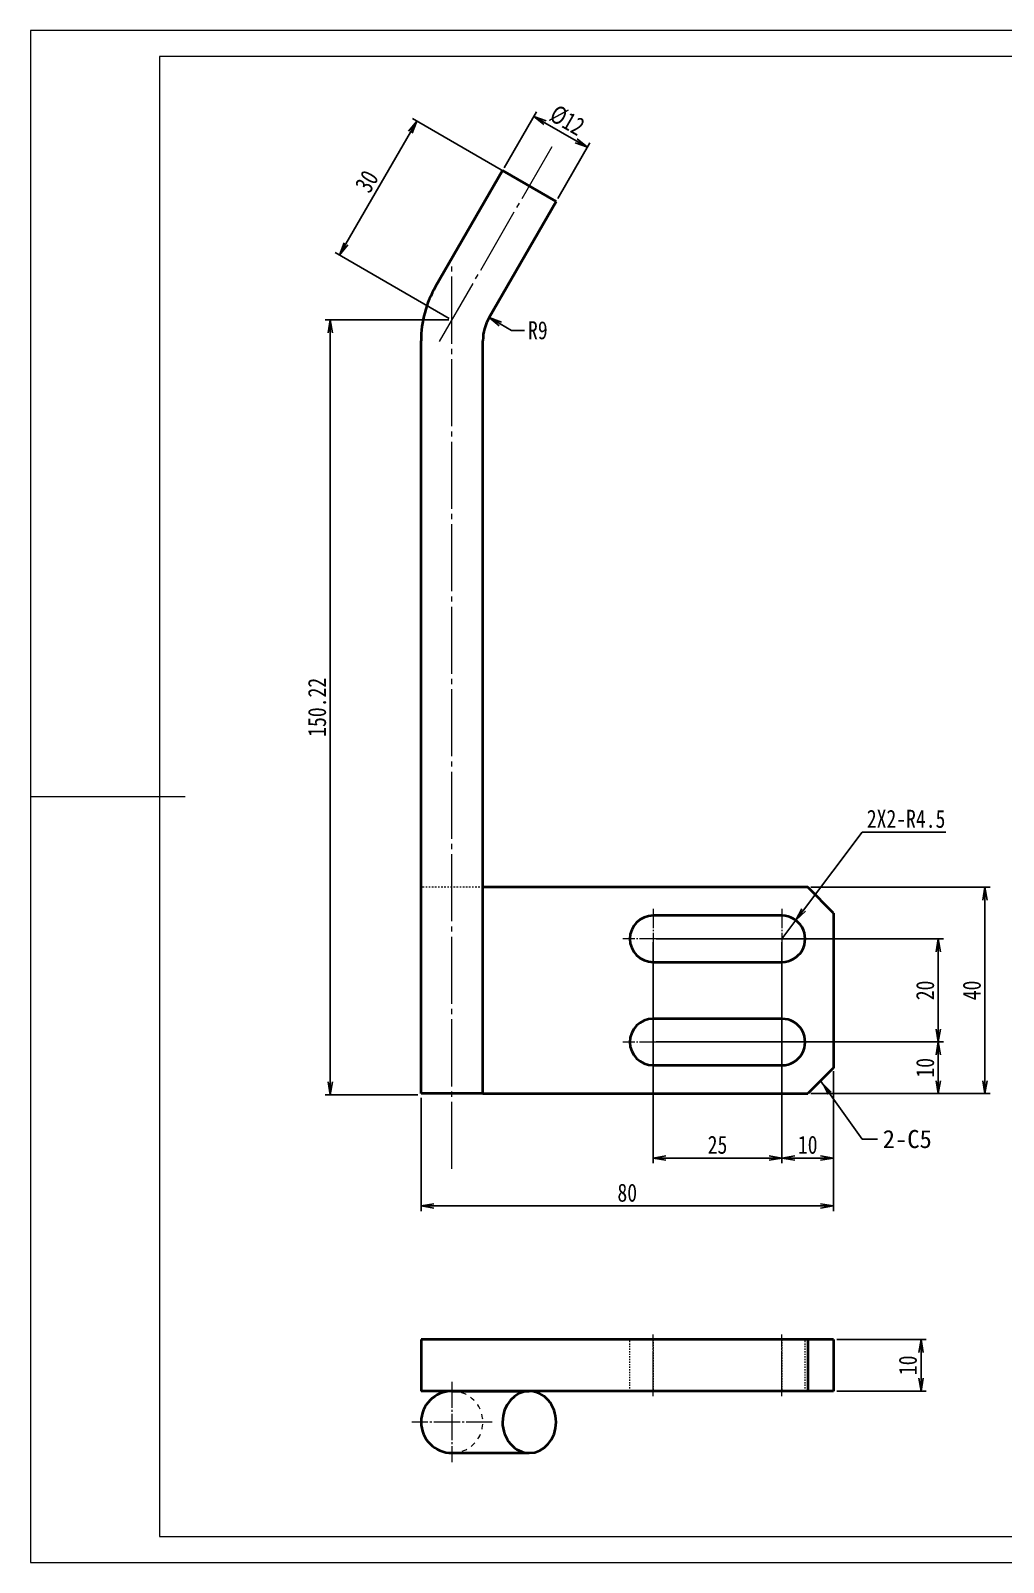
# Model space of a CAD drawing. Header units: millimetres. Extents: x -15766 to 80009, y -9701 to 15159.
# Drawn here: x -13353.2 to -13164.5, y 4666.5 to 4963.5 of the extents above; entities that cross this region are included whole.
import ezdxf

# ---------------------------------------------------------------- set-up
doc = ezdxf.new("R2010")
doc.units = ezdxf.units.MM
doc.linetypes.add('CENTER-HOKUTO_1', pattern=[16, 13, -1, 1, -1])
doc.linetypes.add('HIDDEN-HOKUTO_1', pattern=[2, 1, -1])
doc.layers.get('DEFPOINTS').update_dxf_attribs({"lineweight": 18})
for name, color, linetype, lineweight in [('AM_7', 2, 'CENTER-HOKUTO_1', 18), ('AM_HID', 1, 'HIDDEN-HOKUTO_1', 18), ('AM_VIS', 7, 'Continuous', 18), ('CDRAFT0', 7, 'Continuous', 18), ('title_frame', 7, 'Continuous', 18), ('word_dim', 9, 'Continuous', 18), ('粗实线层_1', 7, 'Continuous', 15)]:
    doc.layers.add(name, color=color, linetype=linetype, lineweight=lineweight)
doc.styles.add('DIM', font='', dxfattribs={"width": 0.8})
doc.styles.get('DIM').set_extended_font_data('NSimSun')
doc.dimstyles.new('1-1', dxfattribs={"dimtxt": 3.5, "dimasz": 3, "dimexe": 1, "dimexo": 0, "dimgap": 1, "dimtad": 1, "dimdsep": 46, "dimtxsty": 'DIM', "dimblk": '_CAXARROW', "dimcen": 0, "dimdle": 6, "dimclrd": 256, "dimclre": 256, "dimclrt": 3, "dimazin": 2, "dimtfac": 0.707107, "dimtmove": 0, "dimatfit": 3, "dimfxl": 0, "dimfrac": 2, "dimtolj": 1, "dimarcsym": 0})
doc.dimstyles.new('1-1$0', dxfattribs={"dimtxt": 3.5, "dimasz": 2.5, "dimexe": 1, "dimexo": 0.625, "dimgap": 0.8, "dimtad": 1, "dimdsep": 46, "dimtxsty": 'DIM', "dimblk": 'OPEN', "dimcen": 0, "dimdle": 5, "dimclrd": 256, "dimclre": 256, "dimclrt": 3, "dimazin": 3, "dimtfac": 0.5, "dimtmove": 0, "dimatfit": 3, "dimldrblk": 'OPEN', "dimfxl": 0, "dimtolj": 1, "dimarcsym": 0})
doc.dimstyles.new('1-1$4', dxfattribs={"dimtxt": 3.5, "dimasz": 2.5, "dimexe": 1, "dimexo": 0.625, "dimgap": 0.8, "dimtad": 1, "dimtih": 1, "dimtoh": 1, "dimzin": 12, "dimdsep": 46, "dimtxsty": 'DIM', "dimblk": 'OPEN', "dimcen": 0, "dimdle": 5, "dimclrd": 256, "dimclre": 256, "dimclrt": 3, "dimazin": 3, "dimtfac": 0.5, "dimtmove": 0, "dimatfit": 3, "dimldrblk": 'OPEN', "dimfxl": 0, "dimtolj": 1, "dimarcsym": 0})

# ---------------------------------------------------------------- blocks, each defined once
blk = doc.blocks.new('*X1435')
at = {"layer": 'CDRAFT0'}
for p, q in [((420, 297), (0, 297)), ((0, 297), (0, 0)), ((420, 0), (420, 297)), ((0, 0), (420, 0))]:
    blk.add_line(p, q, dxfattribs=at)
at = {"layer": '粗实线层_1'}
for p, q in [((210, 297), (210, 287)), ((415, 292), (25, 292)), ((25, 292), (25, 5)), ((415, 5), (415, 292)), ((0, 148.5), (30, 148.5)), ((420, 148.5), (410, 148.5)), ((210, 0), (210, 10)), ((25, 5), (415, 5))]:
    blk.add_line(p, q, dxfattribs=at)
blk = doc.blocks.new('_OPEN')
at = {"color": 0, "linetype": 'ByBlock', "lineweight": -2}
for p, q in [((-1, 0.166667), (0, 0)), ((-1, -0.166667), (0, 0)), ((0, 0), (-1, 0))]:
    blk.add_line(p, q, dxfattribs=at)
blk = doc.blocks.new('*D1477')
at = {"layer": 'DEFPOINTS', "color": 0, "transparency": 16777216}
for p in [(-13232.45, 4767.42), (-13202.45, 4757.42), (-13177.12, 4757.42)]:
    blk.add_point(p, dxfattribs=at)
at = {"layer": 'word_dim', "linetype": 'Continuous', "lineweight": -2, "transparency": 16777216}
for p, q in [((-13231.82, 4767.42), (-13176.12, 4767.42)), ((-13177.12, 4764.92), (-13177.12, 4759.92)), ((-13201.82, 4757.42), (-13176.12, 4757.42))]:
    blk.add_line(p, q, dxfattribs=at)
at = {"layer": 'word_dim', "lineweight": -2, "transparency": 16777216, "xscale": 2.5, "yscale": 2.5, "zscale": 2.5}
for p, rotation in [((-13177.12, 4767.42), 90), ((-13177.12, 4757.42), 270)]:
    blk.add_blockref('_OPEN', p, dxfattribs=dict(at, rotation=rotation))
at = {"layer": 'word_dim', "color": 3, "transparency": 16777216, "insert": (-13179.67, 4762.42), "char_height": 3.5, "attachment_point": 5, "rotation": 90, "style": 'DIM'}
blk.add_mtext('\\A1;10', dxfattribs=at)
blk = doc.blocks.new('*D1478')
at = {"layer": 'DEFPOINTS', "color": 0, "transparency": 16777216}
for p in [(-13232.45, 4787.42), (-13177.12, 4787.42), (-13232.45, 4767.42)]:
    blk.add_point(p, dxfattribs=at)
at = {"layer": 'word_dim', "linetype": 'Continuous', "lineweight": -2, "transparency": 16777216}
for p, q in [((-13231.82, 4787.42), (-13176.12, 4787.42)), ((-13177.12, 4769.92), (-13177.12, 4784.92)), ((-13231.82, 4767.42), (-13176.12, 4767.42))]:
    blk.add_line(p, q, dxfattribs=at)
at = {"layer": 'word_dim', "lineweight": -2, "transparency": 16777216, "xscale": 2.5, "yscale": 2.5, "zscale": 2.5}
for p, rotation in [((-13177.12, 4787.42), 90), ((-13177.12, 4767.42), 270)]:
    blk.add_blockref('_OPEN', p, dxfattribs=dict(at, rotation=rotation))
at = {"layer": 'word_dim', "color": 3, "transparency": 16777216, "insert": (-13179.67, 4777.42), "char_height": 3.5, "attachment_point": 5, "rotation": 90, "style": 'DIM'}
blk.add_mtext('\\A1;20', dxfattribs=at)
blk = doc.blocks.new('*D1479')
at = {"layer": 'DEFPOINTS', "color": 0, "transparency": 16777216}
for p in [(-13202.45, 4797.42), (-13202.45, 4757.42), (-13168.07, 4757.42)]:
    blk.add_point(p, dxfattribs=at)
at = {"layer": 'word_dim', "linetype": 'Continuous', "lineweight": -2, "transparency": 16777216}
for p, q in [((-13201.82, 4797.42), (-13167.07, 4797.42)), ((-13168.07, 4794.92), (-13168.07, 4759.92)), ((-13201.82, 4757.42), (-13167.07, 4757.42))]:
    blk.add_line(p, q, dxfattribs=at)
at = {"layer": 'word_dim', "lineweight": -2, "transparency": 16777216, "xscale": 2.5, "yscale": 2.5, "zscale": 2.5}
for p, rotation in [((-13168.07, 4797.42), 90), ((-13168.07, 4757.42), 270)]:
    blk.add_blockref('_OPEN', p, dxfattribs=dict(at, rotation=rotation))
at = {"layer": 'word_dim', "color": 3, "transparency": 16777216, "insert": (-13170.62, 4777.42), "char_height": 3.5, "attachment_point": 5, "rotation": 90, "style": 'DIM'}
blk.add_mtext('\\A1;40', dxfattribs=at)
blk = doc.blocks.new('*D1480')
at = {"layer": 'DEFPOINTS', "color": 0, "transparency": 16777216}
for p in [(-13197.45, 4762.42), (-13277.45, 4757.2), (-13197.45, 4735.63)]:
    blk.add_point(p, dxfattribs=at)
at = {"layer": 'word_dim', "linetype": 'Continuous', "lineweight": -2, "transparency": 16777216}
for p, q in [((-13197.45, 4761.79), (-13197.45, 4734.63)), ((-13277.45, 4756.57), (-13277.45, 4734.63)), ((-13274.95, 4735.63), (-13199.95, 4735.63))]:
    blk.add_line(p, q, dxfattribs=at)
at = {"layer": 'word_dim', "lineweight": -2, "transparency": 16777216, "xscale": 2.5, "yscale": 2.5, "zscale": 2.5, "rotation": 180}
blk.add_blockref('_OPEN', (-13277.45, 4735.63), dxfattribs=at)
at = {"layer": 'word_dim', "lineweight": -2, "transparency": 16777216, "xscale": 2.5, "yscale": 2.5, "zscale": 2.5}
blk.add_blockref('_OPEN', (-13197.45, 4735.63), dxfattribs=at)
at = {"layer": 'word_dim', "color": 3, "transparency": 16777216, "insert": (-13237.45, 4738.18), "char_height": 3.5, "attachment_point": 5, "style": 'DIM'}
blk.add_mtext('\\A1;80', dxfattribs=at)
blk = doc.blocks.new('*D1481')
at = {"layer": 'DEFPOINTS', "color": 0, "transparency": 16777216}
for p in [(-13207.45, 4787.42), (-13197.45, 4762.42), (-13197.45, 4744.92)]:
    blk.add_point(p, dxfattribs=at)
at = {"layer": 'word_dim', "linetype": 'Continuous', "lineweight": -2, "transparency": 16777216}
for p, q in [((-13207.45, 4786.79), (-13207.45, 4743.92)), ((-13197.45, 4761.79), (-13197.45, 4743.92)), ((-13204.95, 4744.92), (-13199.95, 4744.92))]:
    blk.add_line(p, q, dxfattribs=at)
at = {"layer": 'word_dim', "lineweight": -2, "transparency": 16777216, "xscale": 2.5, "yscale": 2.5, "zscale": 2.5, "rotation": 180}
blk.add_blockref('_OPEN', (-13207.45, 4744.92), dxfattribs=at)
at = {"layer": 'word_dim', "lineweight": -2, "transparency": 16777216, "xscale": 2.5, "yscale": 2.5, "zscale": 2.5}
blk.add_blockref('_OPEN', (-13197.45, 4744.92), dxfattribs=at)
at = {"layer": 'word_dim', "color": 3, "transparency": 16777216, "insert": (-13202.45, 4747.47), "char_height": 3.5, "attachment_point": 5, "style": 'DIM'}
blk.add_mtext('\\A1;10', dxfattribs=at)
blk = doc.blocks.new('*D1482')
at = {"layer": 'DEFPOINTS', "color": 0, "transparency": 16777216}
for p in [(-13232.45, 4787.42), (-13207.45, 4787.42), (-13207.45, 4744.92)]:
    blk.add_point(p, dxfattribs=at)
at = {"layer": 'word_dim', "linetype": 'Continuous', "lineweight": -2, "transparency": 16777216}
for p, q in [((-13232.45, 4786.79), (-13232.45, 4743.92)), ((-13207.45, 4786.79), (-13207.45, 4743.92)), ((-13229.95, 4744.92), (-13209.95, 4744.92))]:
    blk.add_line(p, q, dxfattribs=at)
at = {"layer": 'word_dim', "lineweight": -2, "transparency": 16777216, "xscale": 2.5, "yscale": 2.5, "zscale": 2.5, "rotation": 180}
blk.add_blockref('_OPEN', (-13232.45, 4744.92), dxfattribs=at)
at = {"layer": 'word_dim', "lineweight": -2, "transparency": 16777216, "xscale": 2.5, "yscale": 2.5, "zscale": 2.5}
blk.add_blockref('_OPEN', (-13207.45, 4744.92), dxfattribs=at)
at = {"layer": 'word_dim', "color": 3, "transparency": 16777216, "insert": (-13219.95, 4747.47), "char_height": 3.5, "attachment_point": 5, "style": 'DIM'}
blk.add_mtext('\\A1;25', dxfattribs=at)
blk = doc.blocks.new('*D1483')
at = {"layer": 'DEFPOINTS', "color": 0, "transparency": 16777216}
for p in [(-13204.74, 4791.01), (-13207.45, 4787.42)]:
    blk.add_point(p, dxfattribs=at)
at = {"layer": 'word_dim', "linetype": 'Continuous', "lineweight": -2, "transparency": 16777216}
for p, q in [((-13191.9, 4808.12), (-13203.24, 4793.01)), ((-13175.63, 4808.12), (-13191.9, 4808.12)), ((-13207.45, 4787.42), (-13204.74, 4791.01))]:
    blk.add_line(p, q, dxfattribs=at)
at = {"layer": 'word_dim', "lineweight": -2, "transparency": 16777216, "xscale": 2.5, "yscale": 2.5, "zscale": 2.5, "rotation": 233.1100131975673}
blk.add_blockref('_OPEN', (-13204.74, 4791.01), dxfattribs=at)
at = {"layer": 'word_dim', "color": 3, "transparency": 16777216, "insert": (-13183.37, 4810.67), "char_height": 3.5, "attachment_point": 5, "style": 'DIM'}
blk.add_mtext('\\A1;2X2-R4.5', dxfattribs=at)
blk = doc.blocks.new('_CAXARROW')
blk.add_hatch(color=0).paths.add_polyline_path([(0, 0), (-1, 0.125), (-1, -0.125)], flags=0)
blk = doc.blocks.new('*D1484')
at = {"layer": 'DEFPOINTS', "color": 0, "transparency": 16777216}
for p in [(-13197.45, 4709.73), (-13180.47, 4709.73), (-13197.45, 4699.73)]:
    blk.add_point(p, dxfattribs=at)
at = {"layer": 'word_dim', "linetype": 'Continuous', "lineweight": -2, "transparency": 16777216}
for p, q in [((-13196.82, 4709.73), (-13179.47, 4709.73)), ((-13180.47, 4702.23), (-13180.47, 4707.23)), ((-13196.82, 4699.73), (-13179.47, 4699.73))]:
    blk.add_line(p, q, dxfattribs=at)
at = {"layer": 'word_dim', "lineweight": -2, "transparency": 16777216, "xscale": 2.5, "yscale": 2.5, "zscale": 2.5}
for p, rotation in [((-13180.47, 4709.73), 90), ((-13180.47, 4699.73), 270)]:
    blk.add_blockref('_OPEN', p, dxfattribs=dict(at, rotation=rotation))
at = {"layer": 'word_dim', "color": 3, "transparency": 16777216, "insert": (-13183.02, 4704.73), "char_height": 3.5, "attachment_point": 5, "rotation": 90, "style": 'DIM'}
blk.add_mtext('\\A1;10', dxfattribs=at)
blk = doc.blocks.new('*D1485')
at = {"layer": 'DEFPOINTS', "color": 0, "transparency": 16777216}
for p in [(-13264.24, 4907.9), (-13256.45, 4903.4)]:
    blk.add_point(p, dxfattribs=at)
at = {"layer": 'word_dim', "linetype": 'Continuous', "lineweight": -2, "transparency": 16777216}
for p, q in [((-13259.91, 4905.4), (-13262.07, 4906.65)), ((-13257.41, 4905.4), (-13259.91, 4905.4))]:
    blk.add_line(p, q, dxfattribs=at)
at = {"layer": 'word_dim', "lineweight": -2, "transparency": 16777216, "xscale": 2.5, "yscale": 2.5, "zscale": 2.5, "rotation": 149.9999973439402}
blk.add_blockref('_OPEN', (-13264.24, 4907.9), dxfattribs=at)
at = {"layer": 'word_dim', "color": 3, "transparency": 16777216, "insert": (-13254.79, 4905.4), "char_height": 3.5, "attachment_point": 5, "style": 'DIM'}
blk.add_mtext('\\A1;R9', dxfattribs=at)
blk = doc.blocks.new('*D1486')
at = {"layer": 'DEFPOINTS', "color": 0, "transparency": 16777216}
for p in [(-13271.45, 4907.42), (-13295.05, 4757.2), (-13277.45, 4757.2)]:
    blk.add_point(p, dxfattribs=at)
at = {"layer": 'word_dim', "linetype": 'Continuous', "lineweight": -2, "transparency": 16777216}
for p, q in [((-13272.07, 4907.42), (-13296.05, 4907.42)), ((-13295.05, 4904.92), (-13295.05, 4759.7)), ((-13278.07, 4757.2), (-13296.05, 4757.2))]:
    blk.add_line(p, q, dxfattribs=at)
at = {"layer": 'word_dim', "lineweight": -2, "transparency": 16777216, "xscale": 2.5, "yscale": 2.5, "zscale": 2.5}
for p, rotation in [((-13295.05, 4907.42), 90), ((-13295.05, 4757.2), 270)]:
    blk.add_blockref('_OPEN', p, dxfattribs=dict(at, rotation=rotation))
at = {"layer": 'word_dim', "color": 3, "transparency": 16777216, "insert": (-13297.6, 4832.31), "char_height": 3.5, "attachment_point": 5, "rotation": 90, "style": 'DIM'}
blk.add_mtext('\\A1;150.22', dxfattribs=at)
blk = doc.blocks.new('*D1487')
at = {"layer": 'DEFPOINTS', "color": 0, "transparency": 16777216}
for p in [(-13278.26, 4945.99), (-13256.45, 4933.4), (-13271.45, 4907.42)]:
    blk.add_point(p, dxfattribs=at)
at = {"layer": 'word_dim', "linetype": 'Continuous', "lineweight": -2, "transparency": 16777216}
for p, q in [((-13256.99, 4933.71), (-13279.13, 4946.49)), ((-13292.01, 4922.18), (-13279.51, 4943.83)), ((-13271.99, 4907.73), (-13294.13, 4920.51))]:
    blk.add_line(p, q, dxfattribs=at)
at = {"layer": 'word_dim', "lineweight": -2, "transparency": 16777216, "xscale": 2.5, "yscale": 2.5, "zscale": 2.5}
for p, rotation in [((-13278.26, 4945.99), 59.9994867133744), ((-13293.26, 4920.01), 239.9994867133744)]:
    blk.add_blockref('_OPEN', p, dxfattribs=dict(at, rotation=rotation))
at = {"layer": 'word_dim', "color": 3, "transparency": 16777216, "insert": (-13287.97, 4934.28), "char_height": 3.5, "attachment_point": 5, "rotation": 59.9995, "style": 'DIM'}
blk.add_mtext('\\A1;30', dxfattribs=at)
blk = doc.blocks.new('*D1488')
at = {"layer": 'DEFPOINTS', "color": 0, "transparency": 16777216}
for p in [(-13245.19, 4940.9), (-13261.64, 4936.4), (-13251.25, 4930.4)]:
    blk.add_point(p, dxfattribs=at)
at = {"layer": 'word_dim', "linetype": 'Continuous', "lineweight": -2, "transparency": 16777216}
for p, q in [((-13261.33, 4936.94), (-13255.08, 4947.76)), ((-13253.41, 4945.65), (-13247.35, 4942.15)), ((-13250.94, 4930.94), (-13244.69, 4941.76))]:
    blk.add_line(p, q, dxfattribs=at)
at = {"layer": 'word_dim', "lineweight": -2, "transparency": 16777216, "xscale": 2.5, "yscale": 2.5, "zscale": 2.5}
for p, rotation in [((-13255.58, 4946.9), 149.9994867133734), ((-13245.19, 4940.9), 329.9994867133734)]:
    blk.add_blockref('_OPEN', p, dxfattribs=dict(at, rotation=rotation))
at = {"layer": 'word_dim', "color": 3, "transparency": 16777216, "insert": (-13249.11, 4946.11), "char_height": 3.5, "attachment_point": 5, "rotation": 329.9995, "style": 'DIM'}
blk.add_mtext('\\A1;%%c12', dxfattribs=at)

msp = doc.modelspace()

# ---------------------------------------------------------------- linework, layer by layer
at = {"layer": 'AM_7'}
for p, q in [((-13273.85299, 4903.24609), (-13252.02901, 4941.04608)), ((-13271.44576, 4742.81723), (-13271.44576, 4917.99414))]:
    msp.add_line(p, q, dxfattribs=at)
at = {"layer": 'AM_7', "ltscale": 0.2925}
for p, q in [((-13232.44576, 4793.26532), (-13232.44576, 4781.56531)), ((-13207.44576, 4793.26532), (-13207.44576, 4781.56531)), ((-13232.44576, 4773.26532), (-13232.44576, 4761.56531)), ((-13207.44576, 4773.26532), (-13207.44576, 4761.56531))]:
    msp.add_line(p, q, dxfattribs=at)
at = {"layer": 'AM_7', "ltscale": 0.292505}
for p, q in [((-13226.59567, 4787.41531), (-13238.29586, 4787.41531)), ((-13201.59567, 4787.41531), (-13213.29586, 4787.41531)), ((-13226.59567, 4767.41531), (-13238.29586, 4767.41531)), ((-13201.59567, 4767.41531), (-13213.29586, 4767.41531))]:
    msp.add_line(p, q, dxfattribs=at)
at = {"layer": 'AM_7', "ltscale": 0.3}
for p, q in [((-13232.44576, 4698.72835), (-13232.44576, 4710.72835)), ((-13207.44576, 4698.72835), (-13207.44576, 4710.72835))]:
    msp.add_line(p, q, dxfattribs=at)
at = {"layer": 'AM_7', "ltscale": 0.39}
msp.add_line((-13271.44576, 4701.52836), (-13271.44576, 4685.92835), dxfattribs=at)
at = {"layer": 'AM_7', "ltscale": 0.390002}
msp.add_line((-13263.64571, 4693.72835), (-13279.24581, 4693.72835), dxfattribs=at)
at = {"layer": 'AM_HID', "ltscale": 0.3}
for p, q in [((-13265.44576, 4797.41531), (-13277.44576, 4797.41531)), ((-13277.44576, 4757.41531), (-13265.44576, 4757.41531))]:
    msp.add_line(p, q, dxfattribs=at)
at = {"layer": 'AM_HID', "ltscale": 0.25}
for p, q in [((-13236.94576, 4699.72835), (-13236.94576, 4709.72835)), ((-13236.94576, 4699.72835), (-13236.94576, 4709.72835)), ((-13232.44576, 4709.72835), (-13232.44576, 4699.72835)), ((-13232.44576, 4699.72835), (-13232.44576, 4709.72835)), ((-13232.44576, 4699.72835), (-13232.44576, 4709.72835)), ((-13232.44576, 4699.72835), (-13232.44576, 4709.72835)), ((-13207.44576, 4709.72835), (-13207.44576, 4699.72835)), ((-13207.44576, 4699.72835), (-13207.44576, 4709.72835)), ((-13207.44576, 4699.72835), (-13207.44576, 4709.72835)), ((-13207.44576, 4699.72835), (-13207.44576, 4709.72835)), ((-13202.94576, 4699.72835), (-13202.94576, 4709.72835)), ((-13202.94576, 4699.72835), (-13202.94576, 4709.72835)), ((-13202.44576, 4709.72835), (-13202.44576, 4699.72835))]:
    msp.add_line(p, q, dxfattribs=at)
at = {"layer": 'AM_HID'}
msp.add_arc((-13271.44576, 4693.72835), 6, 269.9999975, 90.0000025, dxfattribs=at)
at = {"layer": 'AM_VIS', "lineweight": 35}
for p, q in [((-13274.63229, 4913.89606), (-13261.64181, 4936.39606)), ((-13264.23995, 4907.89606), (-13251.24972, 4930.39606)), ((-13277.44576, 4757.41531), (-13277.44576, 4903.39606)), ((-13265.44576, 4757.41531), (-13265.44576, 4903.39606)), ((-13277.44576, 4757.41531), (-13277.44576, 4797.41531)), ((-13202.44576, 4797.41531), (-13265.44576, 4797.41531)), ((-13207.44576, 4791.91531), (-13232.44576, 4791.91531)), ((-13197.44576, 4792.41531), (-13197.44576, 4762.41531)), ((-13232.44576, 4782.91531), (-13207.44576, 4782.91531)), ((-13207.44576, 4771.91531), (-13232.44576, 4771.91531)), ((-13232.44576, 4762.91531), (-13207.44576, 4762.91531)), ((-13265.44576, 4757.41531), (-13202.44576, 4757.41531)), ((-13202.44576, 4709.72835), (-13277.44576, 4709.72835)), ((-13202.44576, 4699.72835), (-13277.44576, 4699.72835))]:
    msp.add_line(p, q, dxfattribs=at)
at = {"layer": 'AM_VIS', "lineweight": 35, "ltscale": 0.299995}
msp.add_line((-13261.64181, 4936.39606), (-13251.24972, 4930.39606), dxfattribs=at)
at = {"layer": 'AM_VIS', "lineweight": 35, "ltscale": 0.176777}
for p, q in [((-13197.44576, 4792.41531), (-13202.44576, 4797.41531)), ((-13197.44576, 4762.41531), (-13202.44576, 4757.41531))]:
    msp.add_line(p, q, dxfattribs=at)
at = {"layer": 'AM_VIS', "lineweight": 35, "ltscale": 0.3}
msp.add_line((-13265.44576, 4757.41531), (-13277.44576, 4757.41531), dxfattribs=at)
at = {"layer": 'AM_VIS', "lineweight": 35, "ltscale": 0.25}
for p, q in [((-13277.44576, 4709.72835), (-13277.44576, 4699.72835)), ((-13202.44576, 4709.72835), (-13202.44576, 4699.72835)), ((-13197.44576, 4709.72835), (-13197.44576, 4699.72835))]:
    msp.add_line(p, q, dxfattribs=at)
at = {"layer": 'AM_VIS', "lineweight": 35, "ltscale": 0.125}
for p, q in [((-13197.44576, 4709.72835), (-13202.44576, 4709.72835)), ((-13197.44576, 4699.72835), (-13202.44576, 4699.72835))]:
    msp.add_line(p, q, dxfattribs=at)
at = {"layer": 'AM_VIS', "lineweight": 35, "ltscale": 0.050238}
for p, q in [((-13271.44576, 4699.72835), (-13269.43624, 4699.72835)), ((-13271.44576, 4687.72835), (-13269.43624, 4687.72835))]:
    msp.add_line(p, q, dxfattribs=at)
at = {"layer": 'AM_VIS', "lineweight": 35, "ltscale": 0.324762}
for p, q in [((-13269.43624, 4699.72835), (-13256.44576, 4699.72835)), ((-13269.43624, 4687.72835), (-13256.44576, 4687.72835))]:
    msp.add_line(p, q, dxfattribs=at)
at = {"layer": 'AM_VIS', "lineweight": 35}
for centre, radius, start, end in [((-13256.44576, 4903.39606), 21, 149.9999973, 180.000005), ((-13256.44576, 4903.39606), 9, 149.9999973, 180.000005), ((-13232.44576, 4787.41531), 4.5, 90.0000025, 269.9999975), ((-13207.44576, 4787.41531), 4.5, 269.9999975, 90.0000025), ((-13232.44576, 4767.41531), 4.5, 90.0000025, 269.9999975), ((-13207.44576, 4767.41531), 4.5, 269.9999975, 90.0000025), ((-13271.44576, 4693.72835), 6, 90.0000025, 269.9999975)]:
    msp.add_arc(centre, radius, start, end, dxfattribs=at)
for major_axis, start_param, end_param in [((0, -6), 3.141592654, 4.71238898), ((0, -6), 1.570796327, 3.141592654), ((0, 6), 1.570796327, 3.141592654), ((0, 6), 3.141592654, 4.71238898)]:
    msp.add_ellipse((-13256.44576, 4693.72835), major_axis=major_axis, ratio=0.866025404, start_param=start_param, end_param=end_param, dxfattribs=at)

# ---------------------------------------------------------------- block references
at = {"layer": 'title_frame'}
msp.add_blockref('*X1435', (-13353.16591, 4666.51982), dxfattribs=at)

# ---------------------------------------------------------------- texts
at = {"layer": 'word_dim', "color": 3, "insert": (-13187.90749, 4750.35147), "char_height": 3.5, "attachment_point": 1}
msp.add_mtext('2-C5', dxfattribs=at)

# ---------------------------------------------------------------- dimensions: what is measured, and where the dimension line sits
at = {"layer": 'word_dim', "color": 3, "true_color": 0x00ff00}
dim = msp.add_aligned_dim(p1=(-13261.64181, 4936.39606), p2=(-13251.24972, 4930.39606), distance=12.12579, dimstyle='1-1$0', override={"dimpost": '%%c<>'}, dxfattribs=at)
dim.commit()
dim.dimension.update_dxf_attribs({"geometry": '*D1488', "text_midpoint": (-13249.10775, 4946.1056)})
dim = msp.add_aligned_dim(p1=(-13271.44576, 4907.41551), p2=(-13256.44562, 4933.39598), distance=25.18921, dimstyle='1-1$0', dxfattribs=at)
dim.commit()
dim.dimension.update_dxf_attribs({"geometry": '*D1487', "text_midpoint": (-13287.96843, 4934.27556)})
for base, p1, p2, picture, middle in [((-13295.04718, 4757.19634), (-13271.44576, 4907.41551), (-13277.44576, 4757.19634), '*D1486', (-13297.59718, 4832.30592)), ((-13168.07068, 4757.41531), (-13202.44576, 4797.41531), (-13202.44576, 4757.41531), '*D1479', (-13170.62068, 4777.41531)), ((-13177.11602, 4787.41531), (-13232.44576, 4767.41531), (-13232.44576, 4787.41531), '*D1478', (-13179.66602, 4777.41531)), ((-13177.11602, 4757.41531), (-13232.44576, 4767.41531), (-13202.44576, 4757.41531), '*D1477', (-13179.66602, 4762.41531)), ((-13180.46704, 4709.72835), (-13197.44576, 4699.72835), (-13197.44576, 4709.72835), '*D1484', (-13183.01704, 4704.72835))]:
    dim = msp.add_linear_dim(base=base, p1=p1, p2=p2, angle=90, dimstyle='1-1$0', dxfattribs=at)
    dim.commit()
    dim.dimension.update_dxf_attribs({"geometry": picture, "text_midpoint": middle})
dim = msp.add_radius_dim(center=(-13256.44576, 4903.39606), mpoint=(-13264.23999, 4907.89606), dimstyle='1-1$4', override={"dimtmove": 1}, dxfattribs=at)
dim.commit()
dim.dimension.update_dxf_attribs({"geometry": '*D1485', "text_midpoint": (-13259.90986, 4905.39606), "dimtype": 164})
dim = msp.add_radius_dim(center=(-13207.44576, 4787.41531), mpoint=(-13204.7445, 4791.01437), text='2X2-<>', dimstyle='1-1$4', dxfattribs=at)
dim.commit()
dim.dimension.update_dxf_attribs({"geometry": '*D1483', "text_midpoint": (-13183.36535, 4808.12222), "dimtype": 164})
for base, p1, p2, picture, middle in [((-13207.44576, 4744.91596), (-13232.44576, 4787.41531), (-13207.44576, 4787.41531), '*D1482', (-13219.94576, 4747.46596)), ((-13197.44576, 4744.91596), (-13207.44576, 4787.41531), (-13197.44576, 4762.41531), '*D1481', (-13202.44576, 4747.46596)), ((-13197.44576, 4735.63198), (-13277.44576, 4757.19634), (-13197.44576, 4762.41531), '*D1480', (-13237.44576, 4738.18198))]:
    dim = msp.add_linear_dim(base=base, p1=p1, p2=p2, dimstyle='1-1$0', dxfattribs=at)
    dim.commit()
    dim.dimension.update_dxf_attribs({"geometry": picture, "text_midpoint": middle})

# ---------------------------------------------------------------- leaders
at = {"layer": 'word_dim', "color": 3, "true_color": 0x00ff00, "annotation_type": 0, "has_hookline": 1, "hookline_direction": 0, "text_width": 12.83333}
msp.add_leader([(-13199.94576, 4759.91531), (-13191.90749, 4748.60147), (-13188.90749, 4748.60147)], dimstyle='1-1', override={"dimgap": 1, "dimtad": 0}, dxfattribs=at)

doc.saveas('drawing.dxf')
